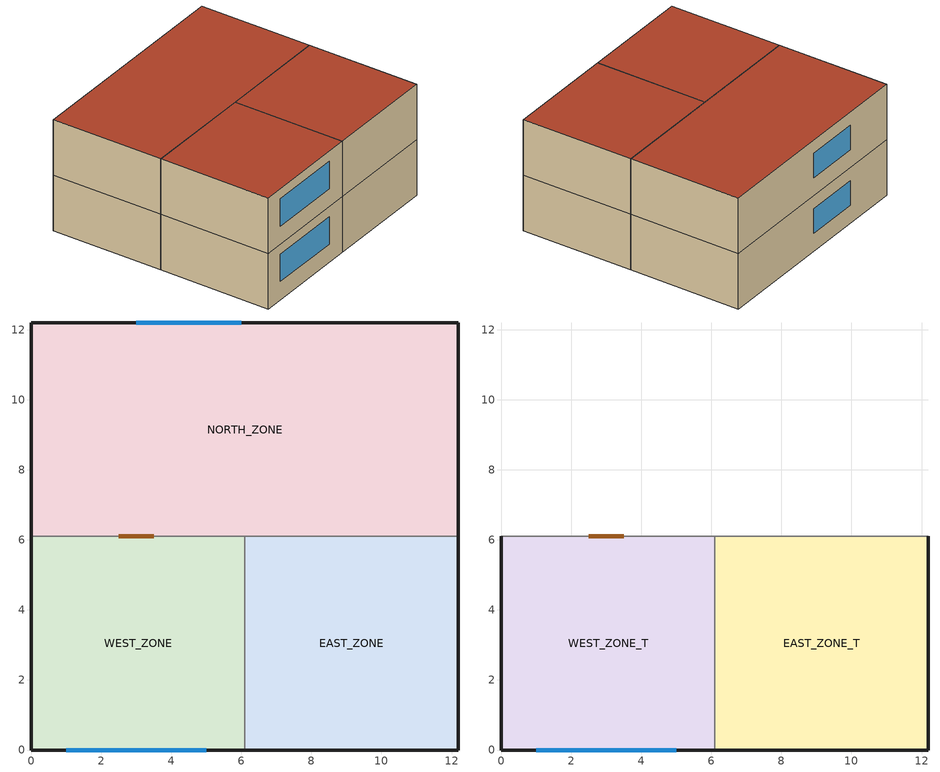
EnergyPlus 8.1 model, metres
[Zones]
WEST_ZONE
 floor adiabatic (FLOOR SLAB 8 IN): 0,0 0,6.1 6.1,6.1 6.1,0 z0
 wall outside (EXTWALL80): 0,6.1 0,0 6.1,0 z0:3.05
 wall to NORTH_ZONE (PARTITION06): 6.1,6.1 0,6.1 z0:3.05
 wall to EAST_ZONE (PARTITION06): 6.1,0 6.1,6.1 z0:3.05
 window (WIN-CON-LIGHT): 1,0 5,0 z1:2.5
 door inside (DOOR-CON): 3.5,6.1 2.5,6.1 z0:2
EAST_ZONE
 floor adiabatic (FLOOR SLAB 8 IN): 6.1,0 6.1,6.1 12.19,6.1 12.19,0 z0
 wall outside (EXTWALL80): 6.1,0 12.19,0 12.19,6.1 z0:3.05
 wall to NORTH_ZONE (PARTITION06): 12.19,6.1 6.1,6.1 z0:3.05
NORTH_ZONE
 floor adiabatic (FLOOR SLAB 8 IN): 0,6.1 0,12.19 12.19,12.19 12.19,6.1 z0
 wall outside (EXTWALL80): 12.19,6.1 12.19,12.19 0,12.19 0,6.1 z0:3.05; 12.19,6.1 12.19,12.19 0,12.19 0,6.1 z3.05:6.1
 wall to WEST_ZONE_T (PARTITION06): 0,6.1 6.1,6.1 z3.05:6.1
 wall to EAST_ZONE_T (PARTITION06): 6.1,6.1 12.19,6.1 z3.05:6.1
 window (WIN-CON-LIGHT): 6,12.19 3,12.19 z1:2.33; 6,12.19 3,12.19 z4.05:5.38
 door inside (DOOR-CON): 2.5,6.1 3.5,6.1 z3.05:5.05
 roof outside (ROOF34): 0,12.19 0,6.1 12.19,6.1 12.19,12.19 z6.1
WEST_ZONE_T
 floor to WEST_ZONE (FLOOR SLAB 4 IN): 0,0 0,6.1 6.1,6.1 6.1,0 z3.05
 wall outside (EXTWALL80): 0,6.1 0,0 6.1,0 z3.05:6.1
 wall to EAST_ZONE_T (PARTITION06): 6.1,0 6.1,6.1 z3.05:6.1
 window (WIN-CON-LIGHT): 1,0 5,0 z4.05:5.55
 roof outside (ROOF34): 0,6.1 0,0 6.1,0 6.1,6.1 z6.1
EAST_ZONE_T
 floor to EAST_ZONE (FLOOR SLAB 4 IN): 6.1,0 6.1,6.1 12.19,6.1 12.19,0 z3.05
 wall outside (EXTWALL80): 6.1,0 12.19,0 12.19,6.1 z3.05:6.1
 roof outside (ROOF34): 6.1,6.1 6.1,0 12.19,0 12.19,6.1 z6.1
[Building]
AirflowNetwork 3 Zone Building: North Axis {deg}=0; Terrain=Suburbs; Loads Convergence Tolerance Value=0.04; Temperature Convergence Tolerance Value {deltaC}=0.04; Solar Distribution=MinimalShadowing; Maximum Number of Warmup Days=25; Minimum Number of Warmup Days=6
[Site:Location]
CHICAGO_IL_USA TMY2-94846: Latitude {deg}=41.78; Longitude {deg}=-87.75; Time Zone {hr}=-6; Elevation {m}=190
[SizingPeriod:DesignDay] Day of Month=21; Humidity Condition Type=Wetbulb; Barometric Pressure {Pa}=99063; Rain Indicator=No; Snow Indicator=No; Daylight Saving Time Indicator=No; Solar Model Indicator=ASHRAEClearSky
Name | Month | Day Type | Maximum Dry-Bulb Temperature {C} | Daily Dry-Bulb Temperature Range {deltaC} | Wetbulb or DewPoint at Maximum Dry-Bulb {C} | Wind Speed {m/s} | Wind Direction {deg} | Sky Clearness
CHICAGO_IL_USA Annual Heating 99% Design Conditions DB | 1 | WinterDesignDay | -17.3 | 0 | -17.3 | 4.9 | 270 | 0
CHICAGO_IL_USA Annual Cooling 1% Design Conditions DB/MCWB | 7 | SummerDesignDay | 31.5 | 10.7 | 23 | 5.3 | 230 | 1
[Site:GroundTemperature:BuildingSurface]
20.03, 20.03, 20.13, 20.3, 20.43, 20.52, 20.62, 20.77, 20.78, 20.55, 20.44, 20.2
[Material] Thermal Absorptance=0.9
Name | Roughness | Thickness {m} | Conductivity {W/m-K} | Density {kg/m3} | Specific Heat {J/kg-K} | Solar Absorptance | Visible Absorptance
A1 - 1 IN STUCCO | Smooth | 0.0253898 | 0.691831 | 1858.142 | 836.8 | 0.92 | 0.92
C4 - 4 IN COMMON BRICK | Rough | 0.101498 | 0.726422 | 1922.216 | 836.8 | 0.76 | 0.76
E1 - 3 / 4 IN PLASTER OR GYP BOARD | Smooth | 0.01905 | 0.726422 | 1601.846 | 836.8 | 0.92 | 0.92
C6 - 8 IN CLAY TILE | Smooth | 0.203302 | 0.570761 | 1121.292 | 836.8 | 0.82 | 0.82
C10 - 8 IN HW CONCRETE | MediumRough | 0.203302 | 1.729577 | 2242.585 | 836.8 | 0.65 | 0.65
C10 - 4 IN HW CONCRETE | MediumRough | 0.101702 | 1.729577 | 2242.585 | 836.8 | 0.65 | 0.65
E2 - 1 / 2 IN SLAG OR STONE | Rough | 0.0127102 | 1.435549 | 881.0155 | 1673.6 | 0.55 | 0.55
E3 - 3 / 8 IN FELT AND MEMBRANE | Rough | 0.00954024 | 0.190253 | 1121.292 | 1673.6 | 0.75 | 0.75
B5 - 1 IN DENSE INSULATION | VeryRough | 0.0253898 | 0.0432394 | 91.30524 | 836.8 | 0.5 | 0.5
C12 - 2 IN HW CONCRETE | MediumRough | 0.0509016 | 1.729577 | 2242.585 | 836.8 | 0.65 | 0.65
1.375in-Solid-Core | Smooth | 0.034925 | 0.1525 | 614.5 | 1630 | 0.92 | 0.92
[WindowMaterial:Glazing]
WIN-LAY-GLASS-LIGHT: Optical Data Type=SpectralAverage; Thickness {m}=0.0025; Solar Transmittance at Normal Incidence=0.85; Front Side Solar Reflectance at Normal Incidence=0.075; Back Side Solar Reflectance at Normal Incidence=0.075; Visible Transmittance at Normal Incidence=0.901; Front Side Visible Reflectance at Normal Incidence=0.081; Back Side Visible Reflectance at Normal Incidence=0.081; Infrared Transmittance at Normal Incidence=0; Front Side Infrared Hemispherical Emissivity=0.84; Back Side Infrared Hemispherical Emissivity=0.84; Conductivity {W/m-K}=0.9
[Construction]
DOOR-CON: 1.375in-Solid-Core
EXTWALL80: A1 - 1 IN STUCCO, C4 - 4 IN COMMON BRICK, E1 - 3 / 4 IN PLASTER OR GYP BOARD
PARTITION06: E1 - 3 / 4 IN PLASTER OR GYP BOARD, C6 - 8 IN CLAY TILE, E1 - 3 / 4 IN PLASTER OR GYP BOARD
FLOOR SLAB 8 IN: C10 - 8 IN HW CONCRETE
FLOOR SLAB 4 IN: C10 - 4 IN HW CONCRETE
ROOF34: E2 - 1 / 2 IN SLAG OR STONE, E3 - 3 / 8 IN FELT AND MEMBRANE, B5 - 1 IN DENSE INSULATION, C12 - 2 IN HW CONCRETE
WIN-CON-LIGHT: WIN-LAY-GLASS-LIGHT
[Zone] Type=1; Multiplier=1; Ceiling Height {m}=autocalculate
WEST_ZONE; EAST_ZONE; NORTH_ZONE; WEST_ZONE_T; EAST_ZONE_T
[People] Number of People Schedule=OFFICE OCCUPANCY; Number of People Calculation Method=people; Fraction Radiant=0.3; Activity Level Schedule=Activity Sch; Carbon Dioxide Generation Rate=3.82E-8; Mean Radiant Temperature Calculation Type=zoneaveraged; Work Efficiency Schedule=Work Eff Sch; Clothing Insulation Schedule=Clothing Sch; Air Velocity Schedule=Air Velo Sch; Thermal Comfort Model 1 Type=FANGER
Name | Zone | Number of People
WEST_ZONE People | WEST_ZONE | 3
EAST_ZONE People | EAST_ZONE | 3
NORTH_ZONE People | NORTH_ZONE | 4
WEST_ZONE_T People | WEST_ZONE_T | 3
EAST_ZONE_T People | EAST_ZONE_T | 3
[Lights] Schedule=OFFICE LIGHTING; Design Level Calculation Method=LightingLevel; Return Air Fraction=0; Fraction Radiant=0.2; Fraction Visible=0.2; Fraction Replaceable=0
Name | Zone | Lighting Level {W}
EAST_ZONE Lights | EAST_ZONE | 1464.375
NORTH_ZONE Lights | NORTH_ZONE | 878.6252
EAST_ZONE_T Lights | EAST_ZONE_T | 1464.375
[ElectricEquipment] Schedule=INTERMITTENT; Design Level Calculation Method=EquipmentLevel; Fraction Latent=0; Fraction Radiant=0.3; Fraction Lost=0
Name | Zone | Design Level {W}
WEST_ZONE Equip | WEST_ZONE | 2928.751
EAST_ZONE Equip | EAST_ZONE | 1464.375
NORTH_ZONE Equip | NORTH_ZONE | 2928.751
WEST_ZONE_T Equip | WEST_ZONE_T | 2928.751
EAST_ZONE_T Equip | EAST_ZONE_T | 1464.375
[RoomAirModelType]
RoomAirWithAirflowNetwork: Zone=NORTH_ZONE; Room-Air Modeling Type=AirflowNetwork; Air Temperature Coupling Strategy=DIRECT
[RoomAir:Node:AirflowNetwork] Zone=NORTH_ZONE
Name | Fraction of Zone Air Volume | RoomAir:Node:AirflowNetwork:AdjacentSurfaceList | RoomAir:Node:AirflowNetwork:InternalGains
LeftUpper | 0.15 | Surface_18_T_List | LeftUpper_Gain
CentralUpper | 0.15 | Surface_20_List | CentralUpper_Gain
LeftMiddle | 0.15 | Surface_14_List | LeftMiddle_Gain
NORTH_ZONE | 0.25 | Surface_16_List | NORTH_ZONE_Gain
LeftLower | 0.15 | Surface_18_List | LeftLower_Gain
CentralLower | 0.15 | Surface_19_List | CentralLower_Gain
[RoomAir:Node:AirflowNetwork:AdjacentSurfaceList]
Name | Surface 1
Surface_18_T_List | Surface_18_T
Surface_20_List | Surface_20
Surface_14_List | Surface_14
Surface_16_List | Surface_16
Surface_18_List | Surface_18
Surface_19_List | Surface_19
[RoomAir:Node:AirflowNetwork:InternalGains] Internal Gain Object 1 Type=People; Internal Gain Object 1=NORTH_ZONE People; Internal Gain Object 2 Type=Lights; Internal Gain Object 2=NORTH_ZONE Lights; Internal Gain Object 3 Type=ElectricEquipment; Internal Gain Object 3=NORTH_ZONE Equip
LeftUpper_Gain; CentralUpper_Gain; LeftMiddle_Gain; NORTH_ZONE_Gain; LeftLower_Gain; CentralLower_Gain
[RoomAirSettings:AirflowNetwork]
NORTH_ZONE: Zone=NORTH_ZONE; RoomAir:Node:AirflowNetwork 1=LeftUpper; RoomAir:Node:AirflowNetwork 2=CentralUpper; RoomAir:Node:AirflowNetwork 3=NORTH_ZONE; RoomAir:Node:AirflowNetwork 4=LeftMiddle; RoomAir:Node:AirflowNetwork 5=LeftLower; RoomAir:Node:AirflowNetwork 6=CentralLower
[Schedule:Compact]
Activity Sch: Through: 12/31, For: AllDays, Until: 24:00, 131.8
Work Eff Sch: Through: 12/31, For: AllDays, Until: 24:00, 0
Clothing Sch: Through: 12/31, For: AllDays, Until: 24:00, 1
Air Velo Sch: Through: 12/31, For: AllDays, Until: 24:00, 0.137
OFFICE OCCUPANCY: Through: 12/31, For: WeekDays, Until: 6:00, 0, Until: 7:00, 0.1, Until: 8:00, 0.5, Until: 12:00, 1, Until: 13:00, 0.5, Until: 16:00, 1, Until: 17:00, 0.5, Until: 18:00, 0.1, Until: 24:00, 0, For: AllOtherDays, Until: 24:00, 0
INTERMITTENT: Through: 12/31, For: WeekDays, Until: 8:00, 0, Until: 18:00, 1, Until: 24:00, 0, For: AllOtherDays, Until: 24:00, 0
OFFICE LIGHTING: Through: 12/31, For: WeekDays, Until: 6:00, 0.05, Until: 7:00, 0.2, Until: 17:00, 1, Until: 18:00, 0.5, Until: 24:00, 0.05, For: AllOtherDays, Until: 24:00, 0.05
[AirflowNetwork:SimulationControl]
NaturalVentilation: AirflowNetwork Control=MultizoneWithoutDistribution; Wind Pressure Coefficient Type=INPUT; AirflowNetwork Wind Pressure Coefficient Array=Every 30 Degrees; Height Selection for Local Wind Speed Calculation=ExternalNode; Building Type=LOWRISE; Maximum Number of Iterations=500; Initialization Type=ZeroNodePressures; Relative Airflow Convergence Tolerance=1.0E-05; Absolute Airflow Convergence Tolerance {kg/s}=1.0E-06; Convergence Acceleration Limit=-0.5; Azimuth Angle of Long Axis of Building {deg}=0; Ratio of Building Width Along Short Axis to Width Along Long Axis=1
[AirflowNetwork:MultiZone:Zone] Ventilation Control Mode=Temperature; Ventilation Control Zone Temperature Setpoint Schedule=WindowVentSched; Indoor and Outdoor Enthalpy Difference Lower Limit For Maximum Venting Open Factor {deltaJ/kg}=0; Indoor and Outdoor Enthalpy Difference Upper Limit for Minimun Venting Open Factor {deltaJ/kg}=300000
Name | Minimum Venting Open Factor | Indoor and Outdoor Temperature Difference Lower Limit For Maximum Venting Open Factor {deltaC} | Indoor and Outdoor Temperature Difference Upper Limit for Minimun Venting Open Factor {deltaC}
WEST_ZONE; WEST_ZONE_T | 0.3 | 5 | 10
EAST_ZONE; NORTH_ZONE; EAST_ZONE_T | 1 | 0 | 100
[AirflowNetwork:MultiZone:Surface]
Name | Leakage Component | Window/Door Opening Factor, or Crack Factor
Surface_1; Surface_2; Surface_8; Surface_9; Surface_14; Surface_15; Surface_16; Surface_1_T; Surface_2_T; Surface_8_T; Surface_9_T; Surface_14_T; Surface_15_T; Surface_16_T; Surface_12_T; Surface_5_T | CR-1 | 1
Window1; Window2; Window1_T; Window2_T | WiOpen1 | 0.5
Surface_3; Surface_4; Surface_11; Surface_3_T; Surface_4_T; Surface_11_T | CRcri | 1
DoorInSurface_3; DoorInSurface_3_T | DrOpen | 0.5
[AirflowNetwork:MultiZone:Component:DetailedOpening] Air Mass Flow Coefficient When Opening is Closed {kg/s-m}=0.001; Air Mass Flow Exponent When Opening is Closed=0.667; Type of Rectanguler Large Vertical Opening (LVO)=NonPivoted; Extra Crack Length or Height of Pivoting Axis {m}=0; Number of Sets of Opening Factor Data=2; Opening Factor 1=0; Discharge Coefficient for Opening Factor 1=0.5; Width Factor for Opening Factor 1=0; Height Factor for Opening Factor 1=1; Start Height Factor for Opening Factor 1=0; Opening Factor 2=1; Discharge Coefficient for Opening Factor 2=0.6; Width Factor for Opening Factor 2=1; Height Factor for Opening Factor 2=1; Start Height Factor for Opening Factor 2=0; Opening Factor 3=0; Discharge Coefficient for Opening Factor 3=0; Width Factor for Opening Factor 3=0; Height Factor for Opening Factor 3=0; Start Height Factor for Opening Factor 3=0; Opening Factor 4=0; Discharge Coefficient for Opening Factor 4=0; Width Factor for Opening Factor 4=0; Height Factor for Opening Factor 4=0; Start Height Factor for Opening Factor 4=0
WiOpen1; DrOpen
[AirflowNetwork:MultiZone:Component:HorizontalOpening]
HrOpen: Air Mass Flow Coefficient When Opening is Closed {kg/s-m}=0.001; Air Mass Flow Exponent When Opening is Closed=0.667; Sloping Plane Angle {degree}=90; Discharge Coefficient=0.2
[AirflowNetwork:MultiZone:ReferenceCrackConditions]
ReferenceCrackConditions: Reference Temperature {C}=20; Reference Barometric Pressure {Pa}=101320; Reference Humidity Ratio {kg/kg}=0.005
[AirflowNetwork:MultiZone:Surface:Crack] Air Mass Flow Exponent=0.667; Reference Crack Conditions=ReferenceCrackConditions
Name | Air Mass Flow Coefficient at Reference Conditions {kg/s}
CR-1 | 0.01
CRcri | 0.05
[AirflowNetwork:MultiZone:ExternalNode] External Node Height {m}=1.524
Name | Wind Pressure Coefficient Values Object
NFacade | NFacade_WPCValue
EFacade | EFacade_WPCValue
SFacade | SFacade_WPCValue
WFacade | WFacade_WPCValue
[AirflowNetwork:MultiZone:WindPressureCoefficientArray]
Every 30 Degrees: Wind Direction 1 {deg}=0; Wind Direction 2 {deg}=30; Wind Direction 3 {deg}=60; Wind Direction 4 {deg}=90; Wind Direction 5 {deg}=120; Wind Direction 6 {deg}=150; Wind Direction 7 {deg}=180; Wind Direction 8 {deg}=210; Wind Direction 9 {deg}=240; Wind Direction 10 {deg}=270; Wind Direction 11 {deg}=300; Wind Direction 12 {deg}=330
[AirflowNetwork:MultiZone:WindPressureCoefficientValues] AirflowNetwork:MultiZone:WindPressureCoefficientArray=Every 30 Degrees
Name | Wind Pressure Coefficient Value 1 | Wind Pressure Coefficient Value 2 | Wind Pressure Coefficient Value 3 | Wind Pressure Coefficient Value 4 | Wind Pressure Coefficient Value 5 | Wind Pressure Coefficient Value 6 | Wind Pressure Coefficient Value 7 | Wind Pressure Coefficient Value 8 | Wind Pressure Coefficient Value 9 | Wind Pressure Coefficient Value 10 | Wind Pressure Coefficient Value 11 | Wind Pressure Coefficient Value 12
NFacade_WPCValue | 0.6 | 0.48 | 0.04 | -0.56 | -0.56 | -0.42 | -0.37 | -0.42 | -0.56 | -0.56 | 0.04 | 0.48
EFacade_WPCValue | -0.56 | 0.04 | 0.48 | 0.6 | 0.48 | 0.04 | -0.56 | -0.56 | -0.42 | -0.37 | -0.42 | -0.56
SFacade_WPCValue | -0.37 | -0.42 | -0.56 | -0.56 | 0.04 | 0.48 | 0.6 | 0.48 | 0.04 | -0.56 | -0.56 | -0.42
WFacade_WPCValue | -0.56 | -0.56 | -0.42 | -0.37 | -0.42 | -0.56 | -0.56 | 0.04 | 0.48 | 0.6 | 0.48 | 0.04
[AirflowNetwork:IntraZone:Node]
LeftUpper: LeftUpper, NORTH_ZONE, 4.572
CentralUpper: CentralUpper, NORTH_ZONE, 4.572
LeftMiddle: LeftMiddle, NORTH_ZONE, 3.048
LeftLower: LeftLower, NORTH_ZONE, 1.524
CentralLower: CentralLower, NORTH_ZONE, 1.524
[AirflowNetwork:IntraZone:Linkage]
IntraZoneMiddleUpperLink: LeftUpper, CentralUpper, CR-1
IntraZoneLeftUpperLink: LeftUpper, EAST_ZONE_T, CR-1, Surface_11_T
IntraZoneLeftMiddleUpperLink: LeftUpper, LeftMiddle, CR-1
IntraZoneCentralMiddleUpperLink: CentralUpper, NORTH_ZONE, CR-1
IntraZoneMiddleLink: LeftMiddle, NORTH_ZONE, CR-1
IntraZoneLeftMiddleLowerLink: LeftLower, LeftMiddle, CR-1
IntraZoneCentralMiddleLowerLink: CentralLower, NORTH_ZONE, CR-1
IntraZoneMiddleLowerLink: LeftLower, CentralLower, CR-1
IntraZoneLeftLowerLink: LeftLower, EAST_ZONE, CR-1, Surface_11
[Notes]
AirflowNetwork_Multizone_HorizontalOpening.idf
Basic file description:  2-story 6-zone building with natural ventilation modeled by AirflowNetwork.
Highlights:              Natural ventilation through openable exterior windows, openable interior doors, and
a large horizontal opening between the first and second floor.
Simulation Location/Run: CHICAGO_IL_USA TMY2-94846, 2 design days, 2 run periods,
Run Control executes the design days only.
Location:                Chicago, IL
Design Days:             CHICAGO_IL_USA Annual Heating 99% Design Conditions DB, MaxDB= -17.3°C
CHICAGO_IL_USA Annual Cooling 1% Design Conditions, MaxDB=  31.5°C MCWB=  23.0°C
Run Period (Weather File): Winter 1/14, Summer 7/7, CHICAGO_IL_USA TMY2-94846
Run Control:             No zone or system sizing, design day run control.
Building:                Two story square building. The first story has three zones - a 40 ft x 20 ft
NORTH_ZONE, with two smaller 20 ft x 20 ft zones in the southwest (WEST_ZONE) and
southeast (EAST_ZONE). The NORTH_ZONE has a single 9.84 ft x 4.36 ft (3m x 1.33m)
north-facing window. The WEST_ZONE has a single 13.12 ft x 4.96 ft (4m x 1.5m)
south-facing window. There is a 3.28 ft x 6.56 ft (1m x 2m) door between the
NORTH_ZONE and WEST_ZONE. All vertical surfaces are also modeled with cracks for
uncontrolled infiltration. The second floor has the same floor plan as the first
floor and has a and a flat roof with no plenum. There is a horizontal opening between
NORTH_ZONE and NORTH_ZONE_T to allow a possible two-way airflow across the opening.
The construction with a Material:InfraredTransparent material.
Floor Area:              297.2 m2
Number of Stories:       2
Zone Description Details: Symbols for openable windows ([ ]), openable door (] [) and cracks (//) in the first
* External Node
Window2    Crack
/ Crack     NORTH_ZONE        / Crack
* External   |     DoorInSurface_3         |   * External
WFacade    | Crack        |    Crack     |     EFacade
/ Crack        / Crack        / Crack
|   WEST_ZONE  |  EAST_ZONE   |
Window1      Crack
* External Node
Internal gains description:     NA
Interzone Surfaces:             4
Internal Mass:                  None
People:                         4 in NORTH_ZONE, 3 in EAST_ZONE and WEST_ZONE in the first floor
4 in NORTH_ZONE_T, 3 in EAST_ZONE_T and WEST_ZONE_T in the second floor
Lights:                         878.6 W in NORTH_ZONE, 1464.4 W in NORTH_ZONE, 878.6 W in NORTH_ZONE_T,
Equipment:                      2928.8 W in NORTH_ZONE and WEST_ZONE, 1464.4 in EAST_ZONE,
2928.8 W in NORTH_ZONE_T and WEST_ZONE_T, 1464.4 in EAST_ZONE_T
Windows:                        4 (3m x 1.33m in NORTH_ZONE, 4m x 1.5m in WEST_ZONE, 3m x 1.33m in NORTH_ZONE_T,
4m x 1.5m in WEST_ZONE_T)
Door:                           2 (1m x 2m door between NORTH_ZONE and WEST_ZONE, 1m x 2m door between NORTH_ZONE_T
and WEST_ZONE_T)
Detached Shading:               None
Daylight:                       None
Natural Ventilation:            AirflowNetwork
Compact Schedules:              Yes
Solar Distribution:             MinimalShadowing
Zonal Equipment:                NA
Central Air Handling Equipment: No
System Equipment Autosize:      No
Purchased Cooling:              No
Purchased Heating:              No
Purchased Chilled Water:        No
Purchased Hot Water:            No
Coils:                          None
Pumps:                          None
Boilers:                        None
Chillers:                       None
Towers:                         None
Control logic:    The ventilation is temperature controlled. Window1 and DoorInSurface_3 in WEST_ZONE
are opened when
(1) the previous time step air temperature in WEST_ZONE is greater than the
ventilation setpoint schedule value (a fixed value of 21.1C in this run), and
(2) the previous time step air temperature in WEST_ZONE is greater than the
outside air temperature.
Similarly, Window2 in NORTH_ZONE is opened when the previous time step air
temperature in NORTH_ZONE is greater than the ventilation setpoint schedule value
